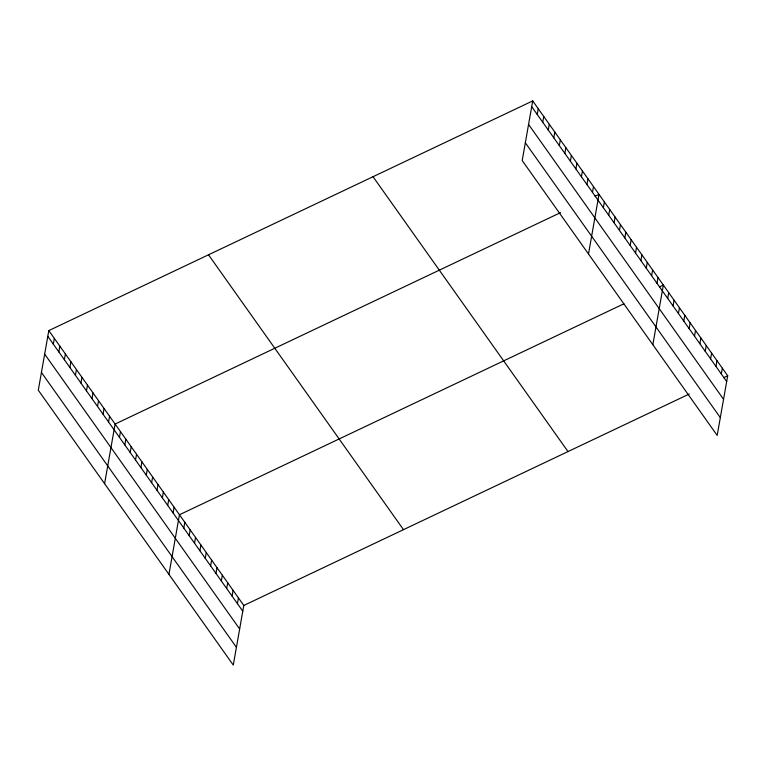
<?xml version="1.0" encoding="UTF-8"?>
<svg xmlns="http://www.w3.org/2000/svg" width="766" height="766" viewBox="0 0 766 766"><rect width="100%" height="100%" fill="white"/><g stroke="black" fill="none" stroke-linecap="round" stroke-linejoin="round"><path stroke-width="1.15" d="M48.813 330.596L38.3 390.22L233.285 665.089L243.799 605.456L48.813 330.596L532.715 100.911L727.7 375.78L717.187 435.404L522.201 160.544L532.715 100.911M53.323 344.135L54.338 338.38M58.848 351.929L59.863 346.175M64.373 359.714L65.388 353.959M69.898 367.498L70.912 361.744M75.422 375.292L76.437 369.538M80.947 383.077L81.962 377.322M86.472 390.861L87.487 385.106M91.997 398.655L93.012 392.901M97.521 406.44L98.536 400.685M103.046 414.234L104.061 408.479M108.571 422.018L109.586 416.264M104.597 483.681L115.111 424.048L560.568 212.613M119.458 437.367L120.473 431.612M124.82 444.922L125.835 439.167M130.182 452.476L131.197 446.731M135.544 460.04L136.559 454.286M140.906 467.595L141.921 461.841M146.268 475.159L147.283 469.405M151.63 482.714L152.645 476.959M156.992 490.278L158.007 484.524M162.354 497.833L163.369 492.078M167.716 505.388L168.731 499.633M173.078 512.952L174.093 507.197M168.941 574.385L179.455 514.752L623.926 303.786M183.802 528.071L184.817 522.316M189.164 535.625L190.179 529.871M194.526 543.19L195.541 537.435M199.888 550.744L200.903 544.99M205.25 558.299L206.265 552.545M210.612 565.863L211.627 560.109M215.974 573.418L216.989 567.663M221.336 580.982L222.351 575.228M226.698 588.537L227.713 582.782M232.06 596.101L233.075 590.347M237.422 603.656L238.437 597.901M537.225 114.46L538.239 108.705M542.749 122.244L543.764 116.489M548.274 130.029L549.289 124.274M553.799 137.823L554.814 132.068M559.324 145.607L560.339 139.852M564.848 153.391L565.863 147.637M570.373 161.186L571.388 155.431M575.898 168.97L576.913 163.215M581.423 176.755L582.438 171M586.947 184.549L587.962 178.794M592.472 192.333L593.487 186.578M588.499 253.996L599.012 194.363L595.067 196.24M603.359 207.682L604.374 201.927M608.721 215.236L609.736 209.482M614.083 222.801L615.098 217.046M619.445 230.355L620.46 224.601M624.807 237.91L625.822 232.155M630.169 245.474L631.184 239.72M635.531 253.029L636.546 247.274M640.893 260.593L641.908 254.839M646.255 268.148L647.27 262.393M651.617 275.712L652.632 269.958M656.979 283.267L657.994 277.512M652.843 344.7L663.356 285.067L659.411 286.944M667.703 298.386L668.718 292.631M673.065 305.94L674.08 300.186M678.427 313.505L679.442 307.75M683.789 321.059L684.804 315.305M689.151 328.624L690.166 322.869M694.513 336.178L695.528 330.424M699.875 343.733L700.89 337.978M705.237 351.297L706.252 345.543M710.599 358.852L711.614 353.097M715.961 366.416L716.976 360.662M721.323 373.971L722.338 368.216M243.799 605.456L689.256 394.021M723.755 377.648L727.7 375.78M531.7 106.666L726.685 381.535M528.569 124.446L723.554 399.306M525.332 142.763L720.318 417.623M373.023 176.707L568.008 451.576M208.505 254.8L403.49 529.66M47.798 336.351L242.784 611.211M44.667 354.131L239.653 628.991M41.431 372.448L236.416 647.308"/></g></svg>
